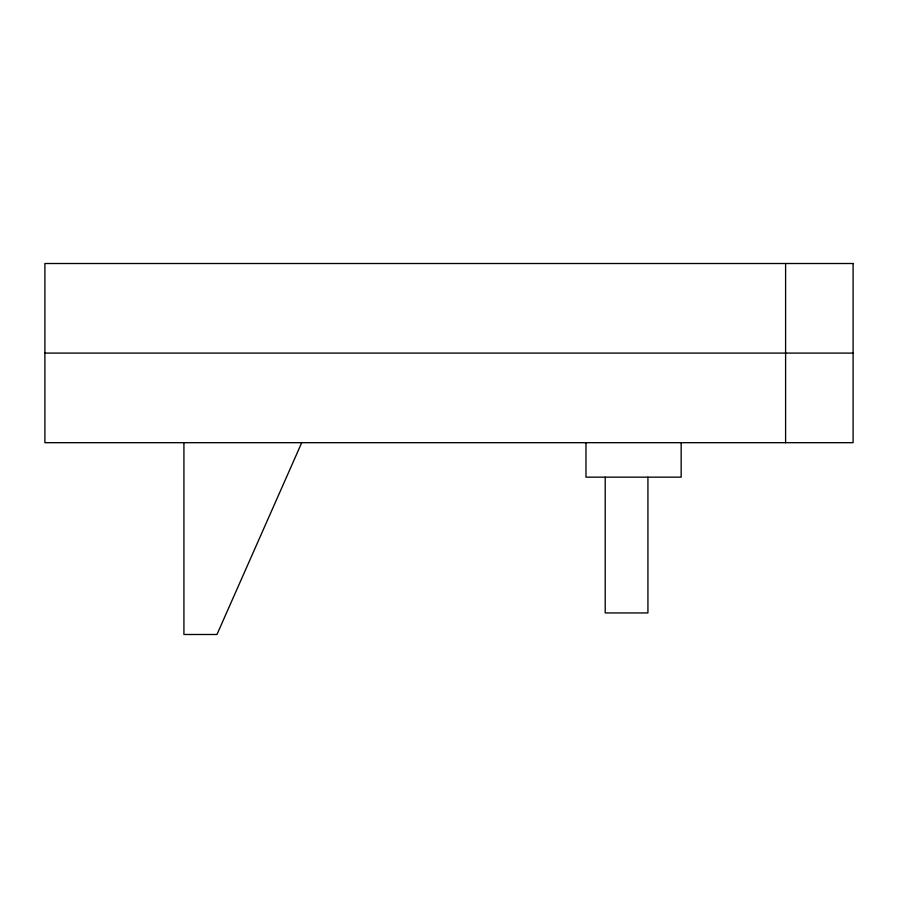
<?xml version="1.0" encoding="UTF-8"?>
<svg xmlns="http://www.w3.org/2000/svg" width="898" height="898" viewBox="0 0 898 898"><rect width="100%" height="100%" fill="white"/><g stroke="black" fill="none" stroke-linecap="round" stroke-linejoin="round"><path stroke-width="1.35" d="M301.728 442.68L216.968 634.493L183.922 634.493L183.922 442.68M44.9 353.094L853.1 353.094M785.604 263.507L785.604 442.68M681.167 442.68L681.167 477.164L585.979 477.164L585.979 442.68M647.929 477.164L647.929 612.941L605.218 612.941L605.218 477.164M853.1 263.507L44.9 263.507L44.9 442.68L853.1 442.68L853.1 263.507"/></g></svg>
